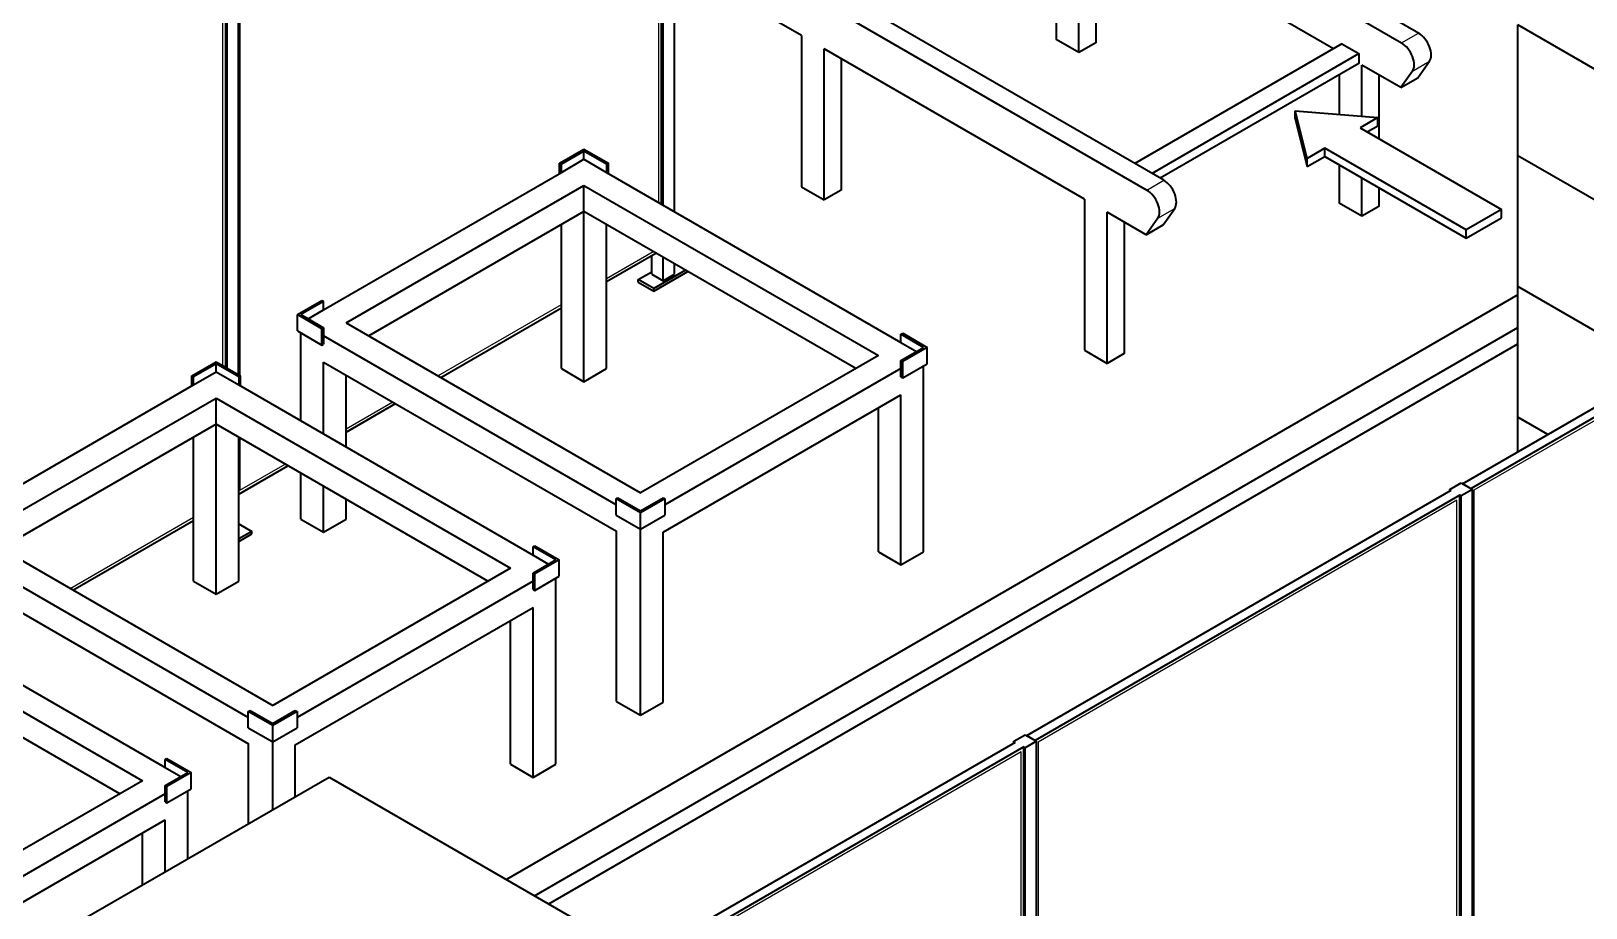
# Model space of a CAD drawing. Header units: millimetres. Extents: x 0 to 67800, y 0 to 42000.
# Drawn here: x 37433 to 41317, y 6288 to 8477 of the extents above; entities that cross this region are included whole.
import ezdxf

# ---------------------------------------------------------------- set-up
doc = ezdxf.new("R2010")
doc.units = ezdxf.units.MM
doc.header["$LTSCALE"] = 100
doc.layers.add('Visible (ISO)', color=7, linetype='Continuous', lineweight=35)
doc.layers.add('Visible Narrow (ISO)', color=7, linetype='Continuous', lineweight=25)

msp = doc.modelspace()

# ---------------------------------------------------------------- linework, layer by layer
at = {"layer": 'Visible (ISO)'}
for p, q in [((39007.79, 8044.98), (39007.79, 9727.13)), ((39011.32, 8042.94), (39011.32, 9725.09)), ((39039.61, 8026.61), (39039.61, 9741.42)), ((40898.94, 8471.97), (39202.24, 9451.56)), ((39159.81, 9427.07), (40856.52, 8447.48)), ((37918.84, 7637.55), (37918.84, 9098.43)), ((37922.38, 7635.51), (37922.38, 9096.39)), ((37950.66, 7619.18), (37950.66, 9112.72)), ((40262.55, 8104.55), (39039.61, 8810.61)), ((40050.06, 8423.19), (40050.06, 8800.41)), ((40686.46, 8432.98), (40050.06, 8800.41)), ((39039.61, 8761.62), (40220.12, 8080.05)), ((39993.49, 8775.91), (39993.49, 8455.85)), ((40092.49, 8775.91), (40092.49, 8447.68)), ((39357.1, 8465.64), (39084.86, 8622.82)), ((41147.35, 8165.93), (41147.35, 8492.53)), ((41995.87, 8002.63), (41147.35, 8492.53)), ((39357.1, 8465.64), (39357.1, 8088.42)), ((39413.66, 8055.76), (39413.66, 8432.98)), ((40064.2, 8057.4), (39413.66, 8432.98)), ((40050.06, 8423.19), (39993.49, 8455.85)), ((40092.49, 8447.68), (40050.06, 8423.19)), ((40707.67, 8445.23), (40190.07, 8146.39)), ((40707.67, 8445.23), (40750.1, 8420.74)), ((39456.09, 8408.49), (39456.09, 8080.26)), ((40232.49, 8121.9), (40750.1, 8420.74)), ((40750.1, 8396.24), (40253.71, 8109.65)), ((40750.1, 8420.74), (40750.1, 8396.24)), ((40854.68, 8335.86), (40757.17, 8392.16)), ((40757.17, 8264.55), (40757.17, 8392.16)), ((40897.11, 8360.36), (40926.19, 8401.74)), ((40700.6, 8367.66), (40700.6, 8269.22)), ((40799.59, 8367.66), (40799.59, 8208.86)), ((40883.77, 8377.24), (40854.68, 8335.86)), ((40854.68, 8335.86), (40897.11, 8360.36)), ((40620.46, 8159.19), (40591, 8278.26)), ((40591, 8257.85), (40591, 8278.26)), ((40591, 8278.26), (40797.24, 8261.25)), ((40591, 8257.85), (40620.46, 8138.77)), ((40797.24, 8261.25), (40753.04, 8235.73)), ((40753.04, 8235.73), (41106.6, 8031.61)), ((40770.72, 8225.53), (40797.24, 8240.83)), ((40797.24, 8240.83), (40797.24, 8261.25)), ((38753.08, 8147.13), (38813.89, 8182.24)), ((38813.89, 8177.34), (38757.33, 8144.68)), ((38813.89, 8182.24), (38874.71, 8147.13)), ((38813.89, 8156.93), (38813.89, 8177.34)), ((38870.46, 8144.68), (38813.89, 8177.34)), ((40664.65, 8184.7), (40620.46, 8159.19)), ((40620.46, 8138.77), (40664.65, 8164.29)), ((40620.46, 8138.77), (40620.46, 8159.19)), ((41018.21, 7980.58), (40664.65, 8184.7)), ((40664.65, 8164.29), (40664.65, 8184.7)), ((40664.65, 8164.29), (41018.21, 7960.16)), ((41787.3, 7796.45), (41147.35, 8165.93)), ((41147.35, 8165.92), (41147.35, 8165.93)), ((41147.35, 7839.32), (41147.35, 8165.92)), ((41787.29, 7796.45), (41147.35, 8165.92)), ((38163.36, 7781.34), (38757.33, 8124.27)), ((38757.33, 8144.68), (38753.08, 8147.13)), ((38753.08, 8121.82), (38753.08, 8147.13)), ((38757.33, 8124.27), (38813.89, 8156.93)), ((38757.33, 8124.27), (38757.33, 8144.68)), ((38813.89, 8156.93), (38870.46, 8124.27)), ((38874.71, 8147.13), (38870.46, 8144.68)), ((38870.46, 8144.68), (38870.46, 8124.27)), ((38870.46, 8124.27), (39605.85, 7699.69)), ((38874.71, 8121.82), (38874.71, 8147.13)), ((40700.6, 8143.54), (40700.6, 8047.6)), ((38219.92, 7748.68), (38813.89, 8091.61)), ((38813.89, 8026.29), (38813.89, 8091.61)), ((38813.89, 8091.61), (39549.29, 7667.03)), ((39357.1, 8088.42), (39413.66, 8055.76)), ((39456.09, 8080.26), (39413.66, 8055.76)), ((40757.17, 8014.94), (40757.17, 8110.88)), ((40799.59, 8086.38), (40799.59, 8039.43)), ((40064.2, 8057.4), (40064.2, 7680.17)), ((40757.17, 8014.94), (40700.6, 8047.6)), ((38813.89, 8026.29), (38276.49, 7716.02)), ((38813.89, 7601.71), (38813.89, 8026.29)), ((39492.72, 7634.37), (38813.89, 8026.29)), ((40120.77, 7647.51), (40120.77, 8024.74)), ((40218.28, 7968.44), (40120.77, 8024.74)), ((40247.37, 8009.82), (40218.28, 7968.44)), ((40260.71, 7992.93), (40289.8, 8034.31)), ((40799.59, 8039.43), (40757.17, 8014.94)), ((41106.6, 8031.61), (41018.21, 7980.58)), ((41018.21, 7960.16), (41106.6, 8011.2)), ((41106.6, 8011.2), (41106.6, 8031.61)), ((38757.33, 7634.37), (38757.33, 7993.63)), ((38870.46, 7634.37), (38870.46, 7993.63)), ((40163.2, 8000.24), (40163.2, 7672.01)), ((40218.28, 7968.44), (40260.71, 7992.93)), ((41018.21, 7960.16), (41018.21, 7980.58)), ((41008.9, 7347.04), (42069.56, 7959.42)), ((42090.77, 7947.17), (41030.11, 7334.8)), ((38870.46, 7851.56), (38993.5, 7922.59)), ((38983.04, 7870.01), (38983.04, 7916.55)), ((39011.32, 7853.68), (39011.32, 7912.3)), ((39039.61, 7870.01), (39039.61, 7895.97)), ((38949.45, 7856.74), (38983.04, 7876.13)), ((38988.34, 7834.29), (38949.45, 7856.74)), ((38949.45, 7850.21), (38949.45, 7856.74)), ((38949.45, 7850.21), (38988.34, 7827.76)), ((38983.04, 7870.01), (39011.32, 7853.68)), ((39067.39, 7879.93), (38988.34, 7834.29)), ((38988.34, 7827.76), (39073.05, 7876.66)), ((39011.32, 7853.68), (39039.61, 7870.01)), ((41147.35, 7818.4), (38619.91, 6359.19)), ((38988.34, 7827.76), (38988.34, 7834.29)), ((41504.45, 7633.15), (41147.35, 7839.32)), ((41147.35, 7839.32), (41147.35, 7839.32)), ((41147.35, 7512.72), (41147.35, 7839.32)), ((41504.44, 7633.15), (41147.35, 7839.32)), ((38098.3, 7769.09), (38159.11, 7804.2)), ((38159.11, 7733.98), (38098.3, 7769.09)), ((38098.3, 7728.26), (38098.3, 7769.09)), ((38163.36, 7801.75), (38106.79, 7769.09)), ((38106.79, 7769.09), (38163.36, 7736.43)), ((38124.47, 7758.88), (38163.36, 7781.34)), ((38159.11, 7804.2), (38163.36, 7801.75)), ((38163.36, 7781.34), (38163.36, 7801.75)), ((38456.1, 7612.32), (38757.33, 7786.24)), ((38163.36, 7736.43), (38159.11, 7733.98)), ((38159.11, 7693.16), (38159.11, 7733.98)), ((38163.36, 7736.43), (38163.36, 7716.02)), ((38219.92, 7748.68), (38955.32, 7324.1)), ((38690.62, 6318.36), (41147.35, 7736.76)), ((38098.3, 7728.26), (38159.11, 7693.16)), ((38106.79, 7503.73), (38106.79, 7723.37)), ((38159.11, 7693.16), (38163.36, 7695.6)), ((38163.36, 7716.02), (38163.36, 7695.6)), ((38894.5, 7293.89), (38163.36, 7716.02)), ((38725.97, 6297.95), (41147.35, 7695.93)), ((39605.85, 7720.1), (39610.1, 7722.55)), ((39662.42, 7687.44), (39605.85, 7720.1)), ((39605.85, 7699.69), (39605.85, 7720.1)), ((39605.85, 7699.69), (39644.74, 7677.23)), ((39610.1, 7722.55), (39670.91, 7687.44)), ((39549.29, 7667.03), (38955.32, 7324.1)), ((39605.85, 7654.78), (39662.42, 7687.44)), ((39610.1, 7652.33), (39605.85, 7654.78)), ((39605.85, 7634.37), (39605.85, 7654.78)), ((39670.91, 7687.44), (39610.1, 7652.33)), ((39670.91, 7646.61), (39670.91, 7687.44)), ((40064.2, 7680.17), (40120.77, 7647.51)), ((40163.2, 7672.01), (40120.77, 7647.51)), ((37833.84, 7616.4), (37894.66, 7651.51)), ((37838.09, 7613.95), (37833.84, 7616.4)), ((37833.84, 7591.09), (37833.84, 7616.4)), ((37894.66, 7646.61), (37838.09, 7613.95)), ((37838.09, 7593.54), (37894.66, 7626.2)), ((37838.09, 7593.54), (37838.09, 7613.95)), ((37894.66, 7651.51), (37955.47, 7616.4)), ((37894.66, 7626.2), (37894.66, 7646.61)), ((37951.22, 7613.95), (37894.66, 7646.61)), ((37894.66, 7626.2), (37951.22, 7593.54)), ((37955.47, 7616.4), (37951.22, 7613.95)), ((37951.22, 7613.95), (37951.22, 7593.54)), ((37955.47, 7591.09), (37955.47, 7616.4)), ((38163.36, 7471.07), (38163.36, 7650.7)), ((38163.36, 7650.7), (38895.28, 7228.12)), ((38219.92, 7438.41), (38219.92, 7618.04)), ((38757.33, 7634.37), (38813.89, 7601.71)), ((38813.89, 7601.71), (38870.46, 7634.37)), ((39605.85, 7634.37), (39016.13, 7293.89)), ((39605.85, 7613.95), (39605.85, 7634.37)), ((39605.85, 7613.95), (39610.1, 7611.51)), ((39610.1, 7611.51), (39610.1, 7652.33)), ((39610.1, 7611.51), (39670.91, 7646.61)), ((39662.42, 7177.13), (39662.42, 7641.72)), ((37244.12, 7250.61), (37838.09, 7593.54)), ((37951.22, 7593.54), (38686.62, 7168.96)), ((37300.69, 7217.95), (37894.66, 7560.88)), ((37894.66, 7495.56), (37894.66, 7560.88)), ((37894.66, 7560.88), (38630.05, 7136.3)), ((38219.92, 7475.97), (38342.96, 7547)), ((39011.88, 7226.12), (39605.85, 7569.05)), ((39549.29, 7177.13), (39549.29, 7536.39)), ((39605.85, 7144.47), (39605.85, 7569.05)), ((41221.6, 7469.85), (41147.35, 7512.72)), ((41147.35, 7512.71), (41147.35, 7512.71)), ((41147.35, 7426.98), (41147.35, 7512.71)), ((41221.59, 7469.84), (41147.35, 7512.71)), ((37894.66, 7495.56), (37357.25, 7185.29)), ((37838.09, 7103.64), (37838.09, 7462.9)), ((37894.66, 7070.98), (37894.66, 7495.56)), ((38573.48, 7103.64), (37894.66, 7495.56)), ((37951.22, 7103.64), (37951.22, 7462.9)), ((37951.22, 7320.83), (38074.26, 7391.87)), ((38106.79, 7258.78), (38106.79, 7373.09)), ((40977.08, 7332.75), (41005.36, 7349.08)), ((41005.36, 7349.08), (41033.65, 7332.75)), ((41008.9, 7347.04), (41030.11, 7334.8)), ((38163.36, 7226.12), (38163.36, 7340.43)), ((38219.92, 7258.78), (38219.92, 7307.77)), ((38894.5, 7309.4), (38898.75, 7311.85)), ((38955.32, 7274.29), (38894.5, 7309.4)), ((38894.5, 7268.58), (38894.5, 7309.4)), ((38898.75, 7311.85), (38955.32, 7279.19)), ((38955.32, 7279.19), (39011.88, 7311.85)), ((39016.13, 7309.4), (38955.32, 7274.29)), ((39011.88, 7311.85), (39016.13, 7309.4)), ((39016.13, 7309.4), (39016.13, 7268.58)), ((39919.95, 6718.34), (40980.61, 7330.71)), ((41001.83, 7318.47), (39941.17, 6706.09)), ((40980.61, 7330.71), (40977.08, 7332.75)), ((40977.08, 7328.67), (40977.08, 7332.75)), ((41005.36, 7316.42), (41001.83, 7318.47)), ((41001.83, 5522.17), (41001.83, 7318.47)), ((41033.65, 7332.75), (41005.36, 7316.42)), ((41005.36, 5445.01), (41005.36, 7316.42)), ((41033.65, 5461.34), (41033.65, 7332.75)), ((38894.5, 7268.58), (38955.32, 7233.47)), ((38955.32, 7233.47), (38955.32, 7274.29)), ((38955.32, 7233.47), (39016.13, 7268.58)), ((37536.86, 7081.6), (37838.09, 7255.51)), ((37951.22, 7247.11), (37984.25, 7228.04)), ((37984.25, 7228.04), (37951.22, 7208.97)), ((37984.25, 7221.51), (37984.25, 7228.04)), ((38106.79, 7258.78), (38163.36, 7226.12)), ((38163.36, 7226.12), (38219.92, 7258.78)), ((38895.28, 6803.54), (38895.28, 7228.12)), ((38955.32, 6768.88), (38955.32, 7233.47)), ((39011.88, 6801.54), (39011.88, 7226.12)), ((37300.69, 7217.95), (38036.08, 6793.38)), ((37951.22, 7202.44), (37984.25, 7221.51)), ((38686.62, 7189.38), (38690.86, 7191.83)), ((38743.18, 7156.72), (38686.62, 7189.38)), ((38686.62, 7168.96), (38686.62, 7189.38)), ((38690.86, 7191.83), (38751.67, 7156.72)), ((37975.27, 6763.17), (37244.12, 7185.29)), ((38686.62, 7168.96), (38725.51, 7146.51)), ((38686.62, 7124.06), (38743.18, 7156.72)), ((38751.67, 7156.72), (38690.86, 7121.61)), ((38751.67, 7115.89), (38751.67, 7156.72)), ((39549.29, 7177.13), (39605.85, 7144.47)), ((39605.85, 7144.47), (39662.42, 7177.13)), ((37244.12, 7119.97), (37976.05, 6697.4)), ((38630.05, 7136.3), (38036.08, 6793.38)), ((38690.86, 7121.61), (38686.62, 7124.06)), ((38686.62, 7103.64), (38686.62, 7124.06)), ((38690.86, 7080.78), (38690.86, 7121.61)), ((38690.86, 7080.78), (38751.67, 7115.89)), ((38743.18, 6646.41), (38743.18, 7110.99)), ((37838.09, 7103.64), (37894.66, 7070.98)), ((37894.66, 7070.98), (37951.22, 7103.64)), ((38686.62, 7103.64), (38096.89, 6763.17)), ((38686.62, 7083.23), (38686.62, 7103.64)), ((38686.62, 7083.23), (38690.86, 7080.78)), ((37031.99, 7062.82), (37767.38, 6638.24)), ((38092.65, 6695.4), (38686.62, 7038.32)), ((38686.62, 6613.75), (38686.62, 7038.32)), ((36975.42, 7030.16), (37710.81, 6605.58)), ((38630.05, 6646.41), (38630.05, 7005.66)), ((37654.24, 6572.92), (36975.42, 6964.84)), ((38895.28, 6803.54), (38955.32, 6768.88)), ((38955.32, 6768.88), (39011.88, 6801.54)), ((37975.27, 6778.68), (37979.51, 6781.13)), ((38036.08, 6743.57), (37975.27, 6778.68)), ((37975.27, 6737.85), (37975.27, 6778.68)), ((37979.51, 6781.13), (38036.08, 6748.47)), ((38036.08, 6748.47), (38092.65, 6781.13)), ((38096.89, 6778.68), (38036.08, 6743.57)), ((38092.65, 6781.13), (38096.89, 6778.68)), ((38096.89, 6778.68), (38096.89, 6737.85)), ((37975.27, 6737.85), (38036.08, 6702.74)), ((38036.08, 6702.74), (38036.08, 6743.57)), ((38036.08, 6702.74), (38096.89, 6737.85)), ((39888.13, 6704.05), (39916.42, 6720.38)), ((39916.42, 6720.38), (39944.7, 6704.05)), ((37976.05, 6498.3), (37976.05, 6697.4)), ((38036.08, 6532.96), (38036.08, 6702.74)), ((38092.65, 6565.62), (38092.65, 6695.4)), ((38831.01, 6089.64), (39891.67, 6702.01)), ((39912.88, 6689.76), (38852.22, 6077.39)), ((39891.67, 6702.01), (39888.13, 6704.05)), ((39888.13, 6699.97), (39888.13, 6704.05)), ((39916.42, 6687.72), (39912.88, 6689.76)), ((39912.88, 4893.47), (39912.88, 6689.76)), ((39944.7, 6704.05), (39916.42, 6687.72)), ((39916.42, 4816.31), (39916.42, 6687.72)), ((39919.95, 6718.34), (39941.17, 6706.09)), ((39944.7, 4832.64), (39944.7, 6704.05)), ((37767.38, 6658.65), (37771.62, 6661.1)), ((37823.94, 6625.99), (37767.38, 6658.65)), ((37767.38, 6638.24), (37767.38, 6658.65)), ((37771.62, 6661.1), (37832.43, 6625.99)), ((38630.05, 6646.41), (38686.62, 6613.75)), ((38686.62, 6613.75), (38743.18, 6646.41)), ((37710.81, 6605.58), (37116.84, 6262.65)), ((37470.39, 6206.36), (38177.5, 6614.61)), ((37767.38, 6638.24), (37806.27, 6615.79)), ((37767.38, 6593.33), (37823.94, 6625.99)), ((37832.43, 6625.99), (37771.62, 6590.88)), ((37832.43, 6585.17), (37832.43, 6625.99)), ((38177.5, 6614.61), (38958.89, 6163.47)), ((37767.38, 6572.92), (37177.65, 6232.44)), ((37771.62, 6590.88), (37767.38, 6593.33)), ((37767.38, 6572.92), (37767.38, 6593.33)), ((37767.38, 6552.51), (37767.38, 6572.92)), ((37771.62, 6550.06), (37771.62, 6590.88)), ((37771.62, 6550.06), (37832.43, 6585.17)), ((37823.94, 6410.49), (37823.94, 6580.27)), ((37767.38, 6552.51), (37771.62, 6550.06)), ((37173.41, 6164.67), (37767.38, 6507.6)), ((37767.38, 6377.83), (37767.38, 6507.6)), ((37710.81, 6345.17), (37710.81, 6474.94))]:
    msp.add_line(p, q, dxfattribs=at)
for centre in [(40898.94, 8435.64), (40856.52, 8411.14), (40220.12, 8043.72), (40262.55, 8068.21)]:
    msp.add_ellipse(centre, major_axis=(22.25, -38.54), ratio=0.5773503, start_param=0.2617994, end_param=2.3561945, dxfattribs=at)
at = {"layer": 'Visible Narrow (ISO)'}
for p, q in [((39000.71, 8049.06), (39000.71, 9714.88)), ((37954.2, 9110.68), (37954.2, 7617.14)), ((37911.77, 7641.63), (37911.77, 9086.18)), ((40856.52, 8447.48), (40898.94, 8471.97)), ((40883.77, 8377.24), (40926.19, 8401.74)), ((40220.12, 8080.05), (40262.55, 8104.55)), ((40247.37, 8009.82), (40289.8, 8034.31)), ((38870.46, 7859.72), (38986.43, 7926.67)), ((42083.7, 7934.92), (41037.18, 7330.71)), ((38449.03, 7616.4), (38757.33, 7794.4)), ((38219.92, 7484.13), (38335.89, 7551.08)), ((37954.2, 7461.19), (37954.2, 7330.71)), ((37954.2, 7330.71), (38067.19, 7395.95)), ((40994.76, 7306.22), (39948.24, 6702.01)), ((40994.76, 5526.26), (40994.76, 7306.22)), ((41037.18, 7330.71), (41037.18, 5550.75)), ((37529.79, 7085.68), (37838.09, 7263.68)), ((39948.24, 6702.01), (39948.24, 4922.05)), ((39905.81, 6677.52), (38859.29, 6073.31)), ((39905.81, 4897.55), (39905.81, 6677.52))]:
    msp.add_line(p, q, dxfattribs=at)

doc.saveas('drawing.dxf')
